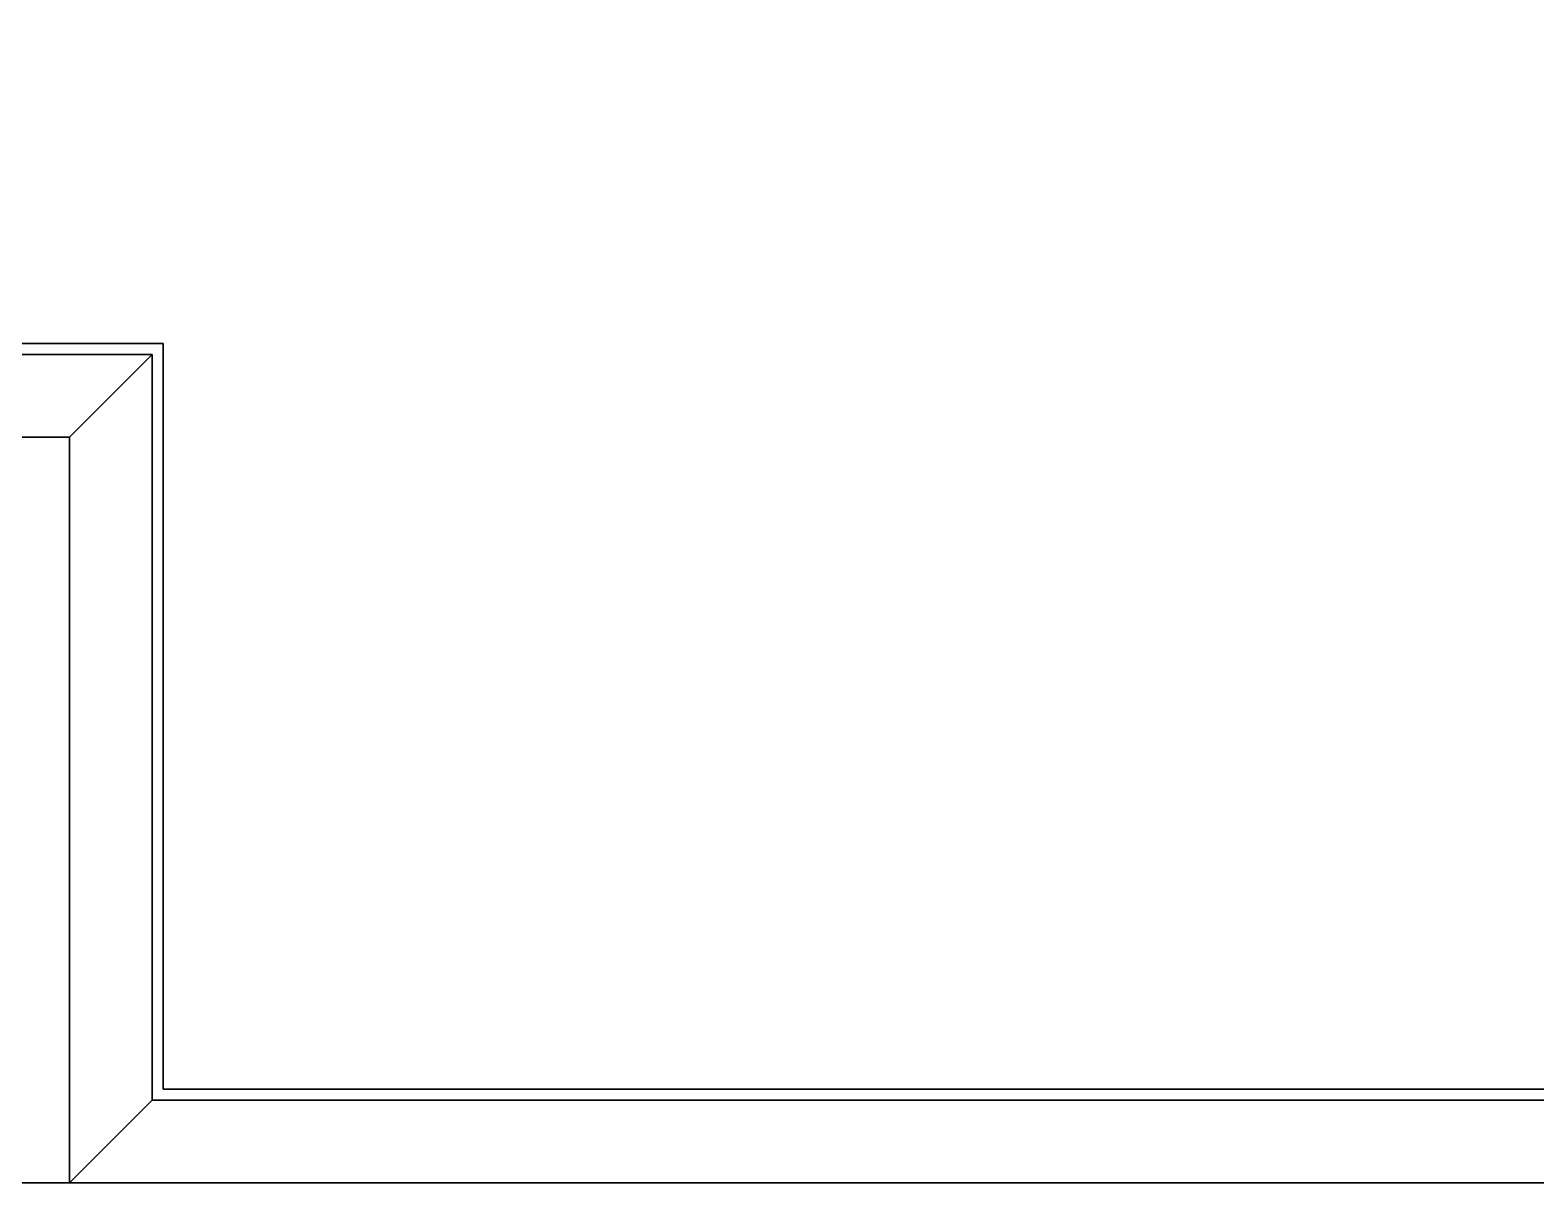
# Model space of a CAD drawing. Extents: x -150 to 6983, y -150 to 6527.
# Drawn here: x 2673 to 5406, y -150 to 1942 of the extents above; entities that cross this region are included whole.
import ezdxf

# ---------------------------------------------------------------- set-up
doc = ezdxf.new("R2010")
doc.units = 0
for name, color, linetype in [('LAYER0', 7, 'CONTINUOUS'), ('LAYER171', 7, 'CONTINUOUS'), ('LAYER79', 7, 'CONTINUOUS'), ('LAYER80', 7, 'CONTINUOUS'), ('LAYER81', 7, 'CONTINUOUS')]:
    doc.layers.add(name, color=color, linetype=linetype)

msp = doc.modelspace()

# ---------------------------------------------------------------- linework, layer by layer
at = {"layer": 'LAYER0', "invisible_edges": 1}
for points in [[(6983, 6527, -5), (-150, -150, -5), (-150, 6527, -5), (6983, 6527, -5)], [(-150, -150, -5), (6983, 6527, -5), (6983, -150, -5), (-150, -150, -5)], [(6983, -150), (-150, 6527), (-150, -150), (6983, -150)], [(-150, 6527), (6983, -150), (6983, 6527), (-150, 6527)], [(6983, -150), (-150, -150, -5), (6983, -150, -5), (6983, -150)], [(-150, -150, -5), (6983, -150), (-150, -150), (-150, -150, -5)]]:
    msp.add_3dface(points, dxfattribs=at)
at = {"layer": 'LAYER171'}
for points, invisible_edges in [([(0, 1353), (20, 1373), (2894, 1353), (0, 1353)], 3), ([(20, 1373, 100), (0, 1353, 100), (2894, 1353, 100), (20, 1373, 100)], 5), ([(2894, 1353), (20, 1373), (2914, 1373), (2894, 1353)], 5), ([(20, 1373, 100), (2914, 1373), (20, 1373), (20, 1373, 100)], 1), ([(2914, 1373), (20, 1373, 100), (2914, 1373, 100), (2914, 1373)], 1), ([(20, 1373, 100), (2894, 1353, 100), (2914, 1373, 100), (20, 1373, 100)], 3), ([(2894, 1353), (2914, 1373), (2894, 0), (2894, 1353)], 3), ([(2894, 0), (2914, 1373), (2914, 20), (2894, 0)], 5), ([(2914, 1373, 100), (2894, 1353, 100), (2914, 20, 100), (2914, 1373, 100)], 3), ([(2914, 1373), (2914, 20, 100), (2914, 20), (2914, 1373)], 1), ([(2914, 20, 100), (2914, 1373), (2914, 1373, 100), (2914, 20, 100)], 1), ([(2894, 1353, 100), (0, 1353), (2894, 1353), (2894, 1353, 100)], 1), ([(0, 1353), (2894, 1353, 100), (0, 1353, 100), (0, 1353)], 1), ([(2894, 1353, 100), (2894, 0), (2894, 0, 100), (2894, 1353, 100)], 1), ([(2894, 0), (2894, 1353, 100), (2894, 1353), (2894, 0)], 1), ([(2894, 0, 100), (2914, 20, 100), (2894, 1353, 100), (2894, 0, 100)], 3), ([(2894, 0), (2914, 20), (6983, 0), (2894, 0)], 3), ([(2914, 20, 100), (2894, 0, 100), (6983, 0, 100), (2914, 20, 100)], 5), ([(6983, 0, 100), (2894, 0), (6983, 0), (6983, 0, 100)], 1), ([(2894, 0), (6983, 0, 100), (2894, 0, 100), (2894, 0)], 1), ([(6983, 0), (2914, 20), (6983, 20), (6983, 0)], 1), ([(2914, 20, 100), (6983, 20), (2914, 20), (2914, 20, 100)], 1), ([(6983, 20), (2914, 20, 100), (6983, 20, 100), (6983, 20)], 1), ([(2914, 20, 100), (6983, 0, 100), (6983, 20, 100), (2914, 20, 100)], 1)]:
    msp.add_3dface(points, dxfattribs=dict(at, invisible_edges=invisible_edges))
at = {"layer": 'LAYER79', "invisible_edges": 1}
for points in [[(0, 1353), (2744, 1203), (-150, 1203), (0, 1353)], [(2744, 1203, 2407), (0, 1353, 2407), (-150, 1203, 2407), (2744, 1203, 2407)], [(2744, 1203), (0, 1353), (2894, 1353), (2744, 1203)], [(0, 1353, 2407), (2894, 1353), (0, 1353), (0, 1353, 2407)], [(2894, 1353), (0, 1353, 2407), (2894, 1353, 2407), (2894, 1353)], [(0, 1353, 2407), (2744, 1203, 2407), (2894, 1353, 2407), (0, 1353, 2407)], [(2894, 1353), (2744, 1203, 2407), (2744, 1203), (2894, 1353)], [(2744, 1203, 2407), (2894, 1353), (2894, 1353, 2407), (2744, 1203, 2407)], [(2744, 1203, 2407), (-150, 1203), (2744, 1203), (2744, 1203, 2407)], [(-150, 1203), (2744, 1203, 2407), (-150, 1203, 2407), (-150, 1203)]]:
    msp.add_3dface(points, dxfattribs=at)
at = {"layer": 'LAYER80'}
for points, invisible_edges in [([(2894, 1353), (2744, -150), (2744, 1203), (2894, 1353)], 1), ([(2744, -150), (2894, 1353), (2894, 0), (2744, -150)], 1), ([(2894, 1353, 2407), (2744, 1203), (2744, 1203, 2407), (2894, 1353, 2407)], 1), ([(2744, 1203), (2894, 1353, 2407), (2894, 1353), (2744, 1203)], 1), ([(2744, 1203, 2407), (2894, 0, 2407), (2894, 1353, 2407), (2744, 1203, 2407)], 1), ([(2894, 1353, 2407), (2894, 1190.5, 450.5), (2894, 1353), (2894, 1353, 2407)], 3), ([(2894, 1353, 2407), (2894, 1130.5, 450.5), (2894, 1190.5, 450.5), (2894, 1353, 2407)], 5), ([(2894, 0, 2407), (2894, 1130.5, 450.5), (2894, 1353, 2407), (2894, 0, 2407)], 3), ([(2894, 1190.5, 370.5), (2894, 1353), (2894, 1190.5, 450.5), (2894, 1190.5, 370.5)], 3), ([(2894, 1130.5, 370.5), (2894, 1353), (2894, 1190.5, 370.5), (2894, 1130.5, 370.5)], 3), ([(2894, 1130.5, 370.5), (2894, 0), (2894, 1353), (2894, 1130.5, 370.5)], 5), ([(2744, 1203, 2407), (2744, -150), (2744, -150, 2407), (2744, 1203, 2407)], 1), ([(2744, -150), (2744, 1203, 2407), (2744, 1203), (2744, -150)], 1), ([(2894, 0, 2407), (2744, 1203, 2407), (2744, -150, 2407), (2894, 0, 2407)], 1), ([(2894, 1130.5, 450.5), (2894, 0, 2407), (2894, 1130.5, 370.5), (2894, 1130.5, 450.5)], 3), ([(2894, 0), (2894, 1130.5, 370.5), (2894, 0, 2407), (2894, 0)], 3), ([(2894, 0), (2744, -150, 2407), (2744, -150), (2894, 0)], 1), ([(2744, -150, 2407), (2894, 0), (2894, 0, 2407), (2744, -150, 2407)], 1)]:
    msp.add_3dface(points, dxfattribs=dict(at, invisible_edges=invisible_edges))
at = {"layer": 'LAYER81'}
for points, invisible_edges in [([(2894, 0), (6983, -150), (2744, -150), (2894, 0)], 1), ([(2894, 0, 2407), (2744, -150), (2744, -150, 2407), (2894, 0, 2407)], 1), ([(2744, -150), (2894, 0, 2407), (2894, 0), (2744, -150)], 1), ([(6983, -150, 2407), (2894, 0, 2407), (2744, -150, 2407), (6983, -150, 2407)], 1), ([(6983, -150), (2894, 0), (6833, 0), (6983, -150)], 1), ([(6833, 0, 2407), (5435.5, 0, 462.5), (2894, 0, 2407), (6833, 0, 2407)], 3), ([(5375.5, 0, 462.5), (2894, 0, 2407), (5435.5, 0, 462.5), (5375.5, 0, 462.5)], 3), ([(5245.5, 0, 462.5), (2894, 0, 2407), (5375.5, 0, 462.5), (5245.5, 0, 462.5)], 7), ([(5185.5, 0, 462.5), (2894, 0, 2407), (5245.5, 0, 462.5), (5185.5, 0, 462.5)], 3), ([(5185.5, 0, 382.5), (2894, 0, 2407), (5185.5, 0, 462.5), (5185.5, 0, 382.5)], 3), ([(5185.5, 0, 382.5), (2894, 0), (2894, 0, 2407), (5185.5, 0, 382.5)], 5), ([(2894, 0), (5185.5, 0, 382.5), (6833, 0), (2894, 0)], 3), ([(2894, 0, 2407), (6983, -150, 2407), (6833, 0, 2407), (2894, 0, 2407)], 1), ([(5435.5, 0, 382.5), (6833, 0), (5185.5, 0, 382.5), (5435.5, 0, 382.5)], 7), ([(5375.5, 0, 382.5), (5245.5, 0, 462.5), (5375.5, 0, 462.5), (5375.5, 0, 382.5)], 3), ([(5245.5, 0, 462.5), (5375.5, 0, 382.5), (5245.5, 0, 382.5), (5245.5, 0, 462.5)], 3), ([(6983, -150, 2407), (2744, -150), (6983, -150), (6983, -150, 2407)], 1), ([(2744, -150), (6983, -150, 2407), (2744, -150, 2407), (2744, -150)], 1)]:
    msp.add_3dface(points, dxfattribs=dict(at, invisible_edges=invisible_edges))

doc.saveas('drawing.dxf')
